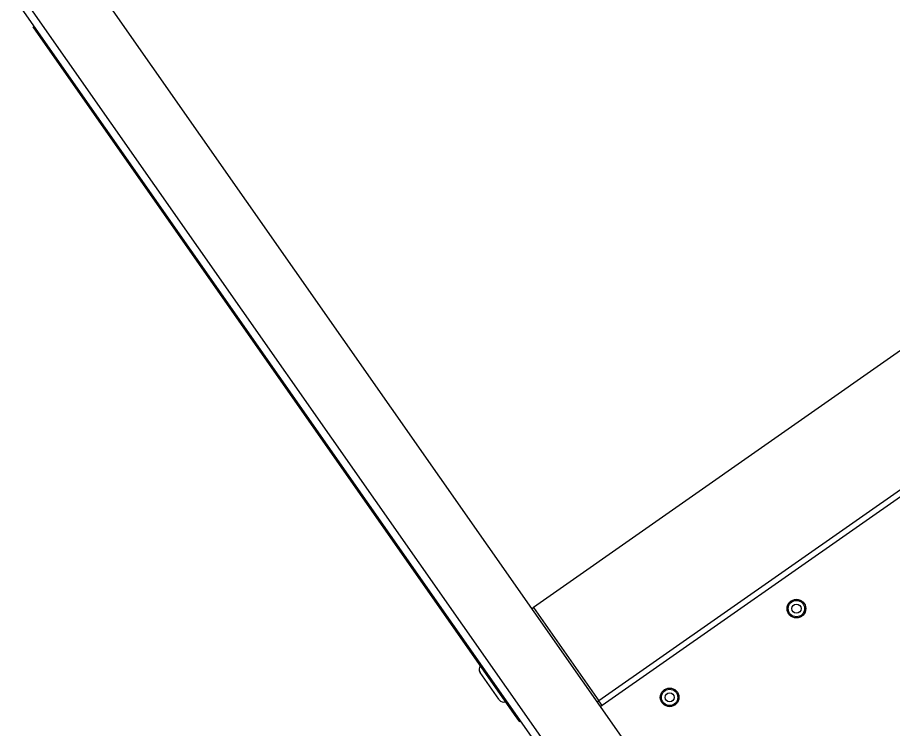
# Model space of a CAD drawing. Header units: millimetres. Extents: x 152904052 to 153933663, y 538271515 to 539240469.
# Drawn here: x 153464569.4 to 153465044.8, y 538578480.7 to 538578867.2 of the extents above; entities that cross this region are included whole.
import ezdxf

# ---------------------------------------------------------------- set-up
doc = ezdxf.new("R2010")
doc.units = ezdxf.units.MM
doc.layers.add('POWR', color=5, linetype='Continuous')

msp = doc.modelspace()

# ---------------------------------------------------------------- linework, layer by layer
at = {"layer": 'POWR', "color": 7}
for p, q in [((153465693.97, 538579138.37), (153464849.42, 538578547.01)), ((153465729.47, 538579087.66), (153464884.93, 538578496.3)), ((153465731.25, 538579085.12), (153464886.71, 538578493.76)), ((153465072.53, 538578226.64), (153464602.2, 538578898.34)), ((153465039.76, 538578203.7), (153464569.43, 538578875.4)), ((153465043.12, 538578206.05), (153464572.79, 538578877.75)), ((153464577.86, 538578862.14), (153464578.43, 538578862.54)), ((153464580.73, 538578858.04), (153464577.86, 538578862.14)), ((153464581.3, 538578858.44), (153464580.73, 538578858.04)), ((153464839.18, 538578488.93), (153464580.73, 538578858.04)), ((153464848.6, 538578546.44), (153464849.42, 538578547.01)), ((153464849.42, 538578547.01), (153464884.93, 538578496.3)), ((153464830.56, 538578497.17), (153464820.46, 538578511.59)), ((153464830.78, 538578496.85), (153464830.56, 538578497.17)), ((153464884.93, 538578496.3), (153464884.11, 538578495.73)), ((153464884.98, 538578496.22), (153464884.17, 538578495.65)), ((153464886.71, 538578493.76), (153464884.93, 538578496.3)), ((153464886.71, 538578493.76), (153464885.89, 538578493.19)), ((153464839.18, 538578488.93), (153464839.76, 538578489.33)), ((153464842.05, 538578484.84), (153464839.18, 538578488.93)), ((153464842.62, 538578485.24), (153464842.05, 538578484.84))]:
    msp.add_line(p, q, dxfattribs=at)
for centre, radius in [((153464992.12, 538578546.33), 5.06), ((153464992.12, 538578546.33), 4.44), ((153464992.12, 538578546.33), 2.5), ((153464923.31, 538578498.15), 5.06), ((153464923.31, 538578498.15), 4.44), ((153464923.31, 538578498.15), 2.5)]:
    msp.add_circle(centre, radius, dxfattribs=at)
for centre, start, end in [((153464822.92, 538578513.31), 137.709, 215), ((153464833.24, 538578498.57), 215, 292.291)]:
    msp.add_arc(centre, 3, start, end, dxfattribs=at)

doc.saveas('drawing.dxf')
